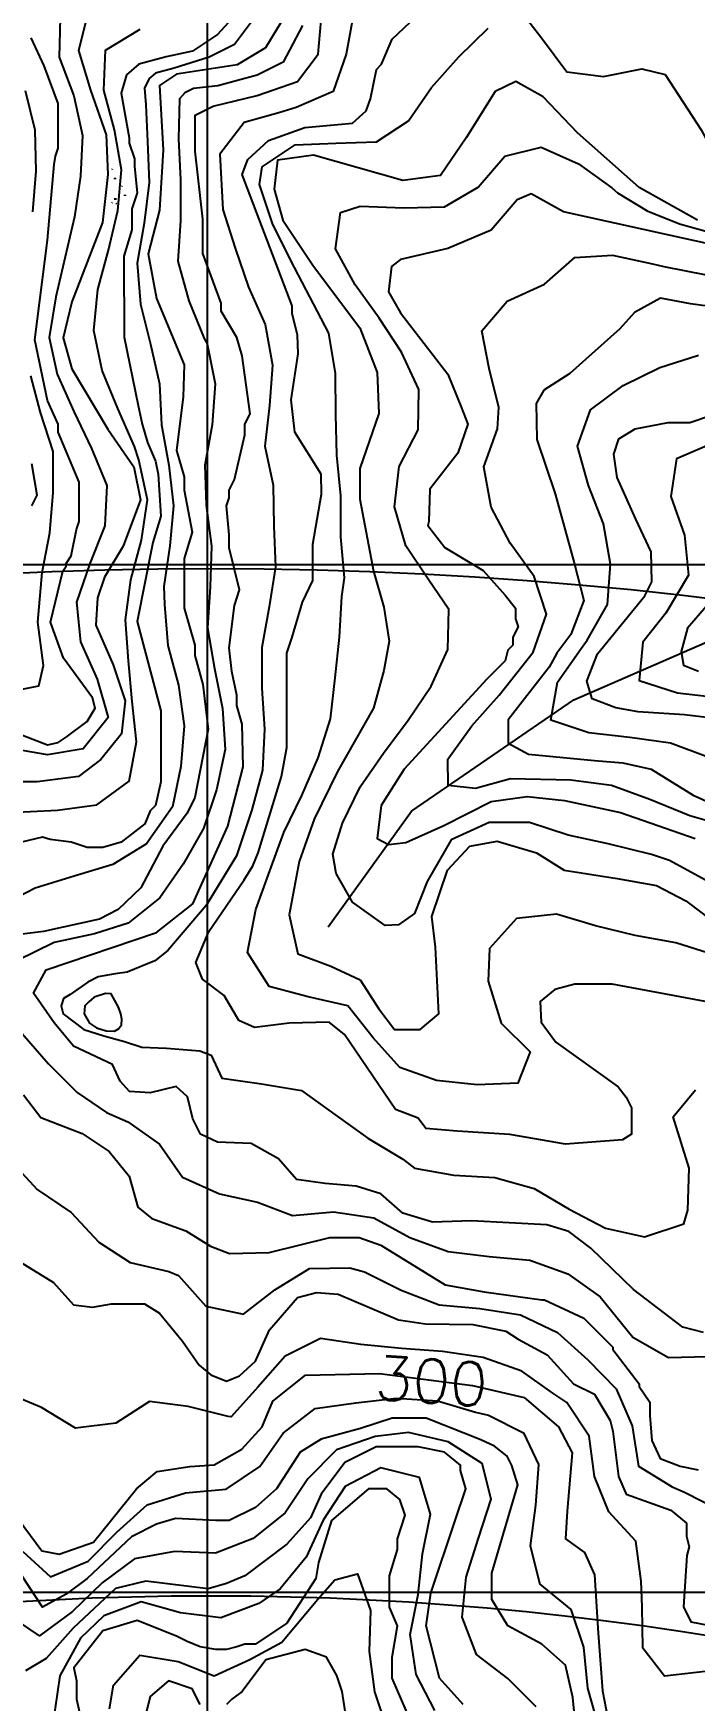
# Model space of a CAD drawing. Header units: millimetres. Extents: x 548366 to 1117317, y 7446967 to 14899125.
# Drawn here: x 554191 to 554834, y 7458309 to 7459932 of the extents above; entities that cross this region are included whole.
import ezdxf
from ezdxf.enums import TextEntityAlignment as Align

# ---------------------------------------------------------------- set-up
doc = ezdxf.new("R2010")
doc.units = ezdxf.units.MM
doc.header["$MEASUREMENT"] = 0
for name, color, linetype in [('CURVA_INTERMEDIÁRIA', 32, 'Continuous'), ('CURVA_MESTRA', 36, 'Continuous'), ('MALHA_TM', 8, 'Continuous'), ('RADIAIS', 222, 'Continuous'), ('RIO_PERMANENTE', 4, 'Continuous'), ('TXT_CURVA_MESTRA', 7, 'Continuous')]:
    doc.layers.add(name, color=color, linetype=linetype)
doc.styles.add('ROMANS', font='romans.shx')

msp = doc.modelspace()

# ---------------------------------------------------------------- hatches: boundary and pattern name
at = {"layer": 'CURVA_MESTRA', "ltscale": 2.5}
h = msp.add_hatch(dxfattribs=at)
h.set_pattern_fill('SWAMP', color=256, scale=0.75, style=0)
h.set_pattern_definition([(0, (0, 0), (9.525, 16.49775), [2.38125, -16.66875]), (90, (1.191, 0), (-9.525, 16.49775), [1.190625, -31.80495]), (90, (1.488, 0), (-9.525, 16.49775), [0.9525, -32.043075]), (90, (0.893, 0), (-9.525, 16.49775), [0.9525, -32.043075]), (60, (1.786, 0), (-9.524970605, 16.49776697), [0.762, -18.288]), (120, (0.595, 0), (-19.049970605, 1.697e-05), [0.762, -18.288])])
h.paths.add_polyline_path([(554280.8, 7459773.4), (554279.7, 7459779.6), (554275, 7459787.5), (554269.7, 7459795.8), (554270.1, 7459802), (554266.4, 7459805.7), (554262.7, 7459807.2), (554263.3, 7459794.7), (554259.4, 7459759.1), (554278.2, 7459761.2), (554278.9, 7459765.7)])

# ---------------------------------------------------------------- linework, layer by layer
at = {"layer": 'CURVA_INTERMEDIÁRIA'}
for points, elevation in [([(554842.9, 7458667.9), (554822.7, 7458673), (554774.8, 7458709.5), (554733.2, 7458749.8), (554711.8, 7458766.2), (554690.3, 7458772.5), (554617.2, 7458776.3), (554579.3, 7458775), (554550.3, 7458783.8), (554528.8, 7458802.7), (554504.9, 7458810.3), (554474.6, 7458812.8), (554446.8, 7458816.6), (554429.2, 7458836.7), (554402.7, 7458851.8), (554369.9, 7458853.1), (554353.5, 7458860.6), (554346, 7458875.8), (554340.9, 7458897.2), (554329.6, 7458907.2), (554304.3, 7458900.9), (554284.2, 7458902.2), (554275.3, 7458912.3), (554267.8, 7458928.6), (554229.9, 7458946.3), (554211, 7458969), (554190.8, 7458997.9), (554203.4, 7459020.6), (554310.6, 7459057.1), (554346, 7459084.8), (554380, 7459160.4), (554395.1, 7459218.3), (554394, 7459259.9), (554388.9, 7459277.9), (554388.9, 7459288.1), (554383.8, 7459311.1), (554381.2, 7459334.1), (554386.4, 7459375.1), (554391.5, 7459390.4), (554381.2, 7459431.4), (554381.2, 7459444.1), (554378.7, 7459472.3), (554381.2, 7459480), (554381.2, 7459487.6), (554386.4, 7459497.9), (554396.6, 7459541.4), (554396.6, 7459551.6), (554401.7, 7459561.8), (554394, 7459618.1), (554388.9, 7459636), (554373.6, 7459661.6), (554373.6, 7459669.3), (554355.7, 7459717.9), (554355.7, 7459751.1), (554348.1, 7459817.3), (554348.1, 7459852.5), (554365.7, 7459861.3), (554408.6, 7459871.4), (554447.7, 7459885.3), (554467.9, 7459911.7), (554472.9, 7459967.1)], 240), ([(554659, 7459961.8), (554686.3, 7459926.4), (554709.9, 7459894.7), (554745.6, 7459889.9), (554782.9, 7459897.6), (554805.7, 7459891.9), (554840.7, 7459838.1), (554857, 7459808.1), (554875.3, 7459785.3), (554881, 7459777.7), (554919.6, 7459767), (554958.3, 7459774.7), (554993.6, 7459793.2), (555017.1, 7459805.6), (555058.4, 7459806.8), (555094.7, 7459826.8), (555133.9, 7459865.3), (555163.6, 7459892.1), (555192.7, 7459919.5), (555220.4, 7459948.4)], 210), ([(554436.9, 7459951.1), (554416.6, 7459918), (554389, 7459901.5), (554330.1, 7459892.3), (554313.5, 7459881.2), (554317.2, 7459818.7), (554313.5, 7459759.9), (554302.5, 7459717.6), (554310.7, 7459673.9), (554337.4, 7459609.5), (554336.5, 7459578.3), (554330.1, 7459526), (554337.7, 7459500.4), (554337.7, 7459487.6), (554345.4, 7459446.7), (554337.7, 7459421.1), (554337.7, 7459372.5), (554348, 7459336.7), (554348, 7459326.5), (554355.7, 7459298.3), (554360.8, 7459254.8), (554348, 7459188.3), (554340.3, 7459173), (554316.7, 7459140.9), (554295.5, 7459100.4), (554273.4, 7459079.3), (554255, 7459070.1), (554200.7, 7459058.1), (554156.5, 7459052.6)], 260), ([(554410.9, 7459953.6), (554386.5, 7459921.1), (554361.9, 7459909), (554327.9, 7459898.1), (554309.6, 7459893.3), (554303.4, 7459888.2), (554299, 7459878.7), (554300.1, 7459862.3), (554301.9, 7459826.8), (554303.5, 7459786.8), (554298.6, 7459747.2), (554291.9, 7459708.3), (554295.2, 7459668.4), (554304.9, 7459629.7), (554313.6, 7459590.8), (554315.6, 7459550.9), (554322.5, 7459511.9), (554327.2, 7459472.3), (554323.7, 7459433.2), (554317.7, 7459393.7), (554318.3, 7459376.2), (554321.8, 7459336.4), (554332, 7459297.7), (554337.7, 7459258.2), (554334.3, 7459218.4), (554326.2, 7459179.4), (554300.8, 7459143.2), (554268.2, 7459123.3), (554230.6, 7459111.8), (554192.5, 7459100.3), (554157.1, 7459082)], 270), ([(554216.8, 7459947), (554216, 7459908.7), (554230.1, 7459871.3), (554238.6, 7459832.7), (554236.6, 7459792.9), (554230.8, 7459753.4), (554221.7, 7459714.5), (554212.8, 7459675.6), (554206.3, 7459636.1), (554213.8, 7459600.3), (554230.2, 7459564), (554247.4, 7459528), (554262.4, 7459491.9), (554260.2, 7459452.8), (554245.6, 7459416), (554232.8, 7459378.4), (554236.6, 7459340), (554252.9, 7459303.5), (554263.7, 7459266.2), (554239.2, 7459235.9), (554204.5, 7459229.9), (554165.2, 7459236.8)], 310), ([(554502.2, 7459950.8), (554495.3, 7459911.8), (554482.5, 7459875.3), (554446.5, 7459859.9), (554429.7, 7459854.8), (554396, 7459845.4), (554372.1, 7459814.3), (554375.2, 7459760.6), (554387.3, 7459722.9), (554400.3, 7459685.1), (554416.5, 7459648.6), (554423.5, 7459609.2), (554420.5, 7459569.9), (554416, 7459530.2), (554424, 7459492.2), (554424.8, 7459452.3), (554426.3, 7459412.7), (554420.1, 7459373.8), (554413.2, 7459334.5), (554413.2, 7459294.7), (554415.8, 7459254.9), (554413.9, 7459215.1), (554403.5, 7459176.5), (554388.6, 7459131.6), (554359.1, 7459083.3), (554321.5, 7459039.6), (554308.9, 7459029.4), (554282.2, 7459018.3), (554270.5, 7459016.9), (554253.9, 7459013.8), (554243.9, 7459008.7), (554226.7, 7458996.7), (554220, 7458992.8), (554218, 7458985.5), (554219.8, 7458977.9), (554240, 7458962.6), (554259.3, 7458956.3), (554279.5, 7458950.9), (554296.2, 7458945.5), (554320.4, 7458944.6), (554352.7, 7458941.7), (554363.9, 7458937.5), (554374.1, 7458915.1), (554412.7, 7458909.9), (554451.8, 7458903.2), (554484, 7458880), (554516.4, 7458856.9), (554550.3, 7458836.4), (554561.8, 7458827.7), (554599.9, 7458821), (554639.9, 7458818.5), (554678, 7458807.9), (554712.2, 7458787.9), (554747.5, 7458769.4), (554785.5, 7458760.8), (554823.7, 7458773.4), (554827.6, 7458786.9), (554829, 7458827.6), (554813.4, 7458877.5), (554835.2, 7458904)], 230), ([(554853.3, 7458988.2), (554753.9, 7459006.7), (554717.7, 7459006.7), (554698.3, 7459001.6), (554684, 7458989.8), (554684.9, 7458969.7), (554699.2, 7458950.3), (554759.9, 7458906.9), (554767.5, 7458896.7), (554772.7, 7458886.4), (554772.7, 7458860.8), (554764, 7458855.3), (554708.5, 7458851.1), (554654.5, 7458860.3), (554603.2, 7458863.7), (554572.8, 7458866.2), (554565.2, 7458876.3), (554543.3, 7458884.7), (554493.6, 7458957.9), (554478.5, 7458969.7), (554439.7, 7458968.8), (554406, 7458964.6), (554390.9, 7458971.3), (554376.6, 7458995.7), (554355.5, 7459011.7), (554348.8, 7459027.7), (554361.4, 7459058), (554395.9, 7459108.4), (554404.3, 7459121.8), (554409.4, 7459134.6), (554432.4, 7459208.8), (554437.5, 7459236.9), (554437.5, 7459329), (554442.6, 7459344.4), (554452.7, 7459378.4), (554462.8, 7459399.5), (554462.8, 7459434.8), (554471.3, 7459483.6), (554470.8, 7459503), (554445.2, 7459543.9), (554441.8, 7459575.5), (554448.6, 7459620), (554447.8, 7459638.6), (554442.6, 7459659), (554442.6, 7459666.7), (554394, 7459794.6), (554399.4, 7459809.3), (554419.6, 7459827.9), (554454.9, 7459840.5), (554501.3, 7459844.7), (554514.7, 7459856.5), (554519, 7459868.2), (554524.8, 7459896.8), (554529.6, 7459902.1), (554540, 7459926.3), (554574.5, 7459959.1)], 220), ([(554161.7, 7459173.4), (554214.2, 7459176.1), (554252.5, 7459181.1), (554284, 7459204.4), (554291.3, 7459242.4), (554286.9, 7459281.8), (554283.5, 7459321.5), (554280.5, 7459361.2), (554285.6, 7459400.1), (554296.1, 7459438.7), (554301.8, 7459478), (554293.4, 7459516.9), (554289.1, 7459530.1), (554272.9, 7459566.8), (554257.9, 7459603.9), (554249.6, 7459642.8), (554253.5, 7459682.6), (554264, 7459721), (554273, 7459759.5), (554276.5, 7459799.1), (554269.7, 7459838.1), (554259.5, 7459876.7), (554261.1, 7459915.7), (554294.7, 7459936.2)], 290), ([(554380.4, 7459942.1), (554370, 7459930.8), (554345.8, 7459914.7), (554320.1, 7459909.1), (554293.5, 7459901.9), (554281.5, 7459891.8), (554276.3, 7459873.9), (554284, 7459830.4), (554284, 7459825.3), (554289.1, 7459810), (554289.1, 7459802.3), (554291.7, 7459776.7), (554286.6, 7459761.4), (554286.6, 7459740.9), (554278.9, 7459715.3), (554279.1, 7459636.4), (554292.8, 7459569.7), (554296.8, 7459551.6), (554301.9, 7459533.7), (554309.6, 7459515.8), (554312.2, 7459503), (554314.7, 7459462.1), (554307, 7459436.5), (554291.7, 7459359.7), (554314.7, 7459272.7), (554314.7, 7459203.7), (554309.6, 7459180.6), (554304.5, 7459175.5), (554299.4, 7459162.7), (554276.3, 7459144.8), (554258.4, 7459139.7), (554243.1, 7459139.7), (554227.7, 7459144.8), (554207.3, 7459147.4), (554199.6, 7459149.9), (554179.1, 7459144.8)], 280), ([(554854, 7459035.1), (554815.9, 7459047), (554776.5, 7459054), (554737.9, 7459063.5), (554699.8, 7459075), (554660.9, 7459070.6), (554634.8, 7459041.4), (554633.4, 7459009.7), (554645.9, 7458968.8), (554674.1, 7458940.9), (554662.4, 7458910.4), (554622.8, 7458908.9), (554583.1, 7458912.9), (554547.4, 7458925.5), (554521.5, 7458954.4), (554496.7, 7458985.7), (554458.3, 7458994.3), (554420.4, 7459004.3), (554399.3, 7459037.5), (554407.2, 7459079.3), (554420.8, 7459116.9), (554434.6, 7459154.4), (554452.1, 7459190.4), (554467.8, 7459227.1), (554480, 7459264.9), (554484.5, 7459304.7), (554488.7, 7459344.3), (554490.9, 7459384.1), (554493.5, 7459402.2), (554490.1, 7459442.1), (554489.9, 7459482.1), (554486, 7459521.4), (554485.2, 7459561.2), (554484.7, 7459601), (554478.2, 7459640.3), (554459.7, 7459675.6), (554441.3, 7459711.1), (554423.6, 7459746.9), (554410.9, 7459784.8), (554413.4, 7459802.1), (554445.6, 7459823.5), (554485.1, 7459825.1), (554524.6, 7459826.3), (554556, 7459846.9), (554578.3, 7459879.4), (554604.8, 7459909.3), (554633.4, 7459937.2)], 210), ([(554125.4, 7459270.2), (554204.7, 7459239.5), (554214.9, 7459242), (554222.6, 7459247.2), (554243.1, 7459262.5), (554250.8, 7459275.3), (554248.2, 7459285.5), (554220.1, 7459323.9), (554207.6, 7459359.1), (554219.4, 7459408.6), (554222.6, 7459413.4), (554222.6, 7459416), (554227.7, 7459423.7), (554232.9, 7459449.3), (554235.4, 7459456.9), (554235.4, 7459495.3), (554214.9, 7459543.9), (554214.9, 7459551.6), (554204.7, 7459574.6), (554192.3, 7459633.9), (554204.7, 7459730.7), (554210.9, 7459804.3), (554212.4, 7459812.5), (554214.9, 7459820.2), (554214.9, 7459863.7), (554201.4, 7459900.3), (554188.5, 7459927.8)], 320), ([(554190.2, 7459758.2), (554193.5, 7459797.9), (554192.6, 7459837.8), (554183, 7459876)], 330), ([(554844.8, 7459108), (554809.8, 7459127.1), (554792.2, 7459133), (554750.3, 7459143.4), (554711.3, 7459151.7), (554673.5, 7459164.1), (554634.2, 7459164), (554597.5, 7459147.2), (554574.1, 7459106.6), (554561.6, 7459075.5), (554546, 7459064.6), (554533, 7459063.7), (554501.4, 7459086.4), (554485.3, 7459114.4), (554482.1, 7459133.2), (554491.6, 7459163.3), (554508.8, 7459198.7), (554531.6, 7459231.6), (554555.4, 7459263.7), (554577.8, 7459296.7), (554594, 7459332.5), (554595.2, 7459371.2), (554574.9, 7459400.7), (554553.3, 7459433.4), (554542.1, 7459471.3), (554546.9, 7459510.6), (554565.1, 7459546.2), (554566, 7459585.5), (554549.1, 7459621.6), (554527.2, 7459655), (554503.8, 7459687.4), (554484.9, 7459722.2), (554489.7, 7459757.8), (554508.9, 7459763.7), (554551.3, 7459762.2), (554590.8, 7459763.2), (554623.6, 7459782.3), (554649.6, 7459812.5), (554684.8, 7459821.2), (554721.3, 7459804.9), (554753.6, 7459781.6), (554759.2, 7459776.7), (554788.2, 7459759.3), (554819.4, 7459746.8), (554869.9, 7459732.7)], 190), ([(554937.2, 7459707.4), (554706.6, 7459758.2), (554675.3, 7459775.8), (554661.6, 7459769.9), (554636.2, 7459740.6), (554594.1, 7459722.6), (554548.2, 7459711.8), (554539.4, 7459705), (554536.5, 7459680.6), (554548.2, 7459660.1), (554594.1, 7459600.5), (554606.9, 7459569.3), (554613.7, 7459551.7), (554603.9, 7459523.4), (554576.5, 7459488.3), (554575.6, 7459457), (554574.6, 7459453.1), (554591.2, 7459431.7), (554628.4, 7459409.2), (554649.9, 7459385.3), (554660.1, 7459372.5), (554660.1, 7459362.3), (554662.7, 7459354.6), (554657.5, 7459344.4), (554657.5, 7459336.7), (554652.4, 7459331.6), (554649.9, 7459321.3), (554632, 7459303.4), (554551.7, 7459215.8), (554529.2, 7459180.6), (554525.3, 7459148.4), (554536.5, 7459142.6), (554553.2, 7459144.5), (554590.3, 7459161.1), (554636.2, 7459184.6), (554671.4, 7459189.4), (554707.6, 7459185.5), (554762.3, 7459173.8), (554834.7, 7459148.4)], 180), ([(554861.5, 7459161.3), (554829.5, 7459170.6), (554790.8, 7459186.5), (554753.3, 7459200), (554713.8, 7459205.4), (554655.2, 7459206.4), (554620.9, 7459197.1), (554594.4, 7459200.2), (554594.1, 7459225.7), (554617.4, 7459258), (554644, 7459287.9), (554677.1, 7459329.8), (554690.1, 7459366.8), (554678.1, 7459403.4), (554654.9, 7459435.8), (554636.2, 7459470.9), (554629.1, 7459510.2), (554642.6, 7459547.3), (554643.7, 7459568), (554634.2, 7459606), (554627.2, 7459642.6), (554651.7, 7459671.5), (554688.1, 7459687.9), (554717.8, 7459713.9), (554754.3, 7459716.1), (554793.4, 7459707.6), (554804.4, 7459705.2), (554845.5, 7459697)], 170), ([(554879.9, 7459662), (554830.2, 7459668.8), (554801.1, 7459674.2), (554775.9, 7459660.4), (554761.4, 7459644.4), (554712.8, 7459600.9), (554687.6, 7459584.8), (554680, 7459571.9), (554680.7, 7459536.7), (554698.7, 7459484), (554717.1, 7459416.8), (554726.6, 7459380.2), (554713.8, 7459346.9), (554700.2, 7459328.9), (554692.6, 7459315.2), (554652.8, 7459264), (554652.8, 7459241.1), (554672.7, 7459230.4), (554736.9, 7459224.3), (554764.4, 7459222), (554791.9, 7459215.9), (554832.8, 7459190.7), (554873.3, 7459172.4)], 160), ([(554160.8, 7459289.9), (554196, 7459296.9), (554200.8, 7459316.8), (554195.3, 7459359), (554199.3, 7459407.2), (554206.9, 7459446), (554210.1, 7459485.3), (554210.2, 7459525.1), (554197.6, 7459562.9), (554188.4, 7459598.6)], 330), ([(554889.4, 7459261.2), (554824.5, 7459268.7), (554779.4, 7459271.6), (554757.6, 7459275.6), (554734.7, 7459284.5), (554729.5, 7459301.7), (554739.8, 7459328.1), (554785.8, 7459384.5), (554792.5, 7459398.2), (554792, 7459427.6), (554777, 7459459.1), (554758.9, 7459499.9), (554755.8, 7459522.6), (554760.4, 7459537.3), (554776.5, 7459547.1), (554808.5, 7459553.3), (554829.7, 7459553.3), (554869, 7459566.7)], 140), ([(554853, 7459533.4), (554816.5, 7459517.9), (554811.2, 7459481.2), (554824.3, 7459443.8), (554828.2, 7459404.9), (554806.2, 7459367.9), (554783.9, 7459339.7), (554780.3, 7459302.1), (554817.6, 7459290.4), (554857.3, 7459285.7)], 130), ([(554189.4, 7459472.3), (554194.5, 7459482.5), (554189.4, 7459513.2)], 340), ([(554864.2, 7459396.1), (554827.2, 7459353.1), (554821.2, 7459330.4), (554823.6, 7459317.2), (554837.9, 7459311.3)], 120), ([(554273.8, 7458984.2), (554266.5, 7458997.2), (554261.1, 7458997.7), (554249.9, 7458994), (554244.7, 7458989.4), (554240.8, 7458985.5), (554240.3, 7458977.7), (554245.5, 7458968.9), (554252.3, 7458964.2), (554261.6, 7458961.3), (554269.9, 7458961.1), (554273.8, 7458963.3), (554276.7, 7458967.2), (554277, 7458972.8), (554275.8, 7458977.9), (554273.8, 7458984.2)], 220), ([(554181.3, 7458899), (554197.9, 7458877), (554238.4, 7458861.3), (554264.7, 7458843.9), (554284, 7458820), (554292.3, 7458789.6), (554306.1, 7458778.6), (554339.2, 7458766.6), (554363.2, 7458751.9), (554381.6, 7458744.6), (554420.3, 7458745.5), (554479.2, 7458760.2), (554507.8, 7458760.2), (554528.9, 7458752.9), (554591.5, 7458714.2), (554629.4, 7458707.3), (554685.7, 7458699.7), (554688.2, 7458699.7), (554726.6, 7458681.8), (554754.8, 7458653.6), (554754.8, 7458651.1), (554780.3, 7458617.8), (554780.3, 7458615.2), (554790.6, 7458599.9), (554790.6, 7458587.1), (554792.6, 7458562.6), (554800.9, 7458545.1), (554820.2, 7458537.8), (554837.7, 7458534.1)], 260), ([(554168.2, 7458835.6), (554194.6, 7458806.9), (554227.6, 7458784.4), (554254.4, 7458755.5), (554284.9, 7458736), (554322.7, 7458727.2), (554332, 7458723.2), (554358.5, 7458693.4), (554395.4, 7458685.6), (554425.9, 7458709.3), (554459.6, 7458730.1), (554498.7, 7458730.8), (554512.9, 7458726.8), (554548.6, 7458709), (554585.6, 7458694.6), (554625.4, 7458691), (554664.9, 7458684.8), (554700.9, 7458667.8), (554730.3, 7458641.2), (554757.8, 7458612.9), (554773.6, 7458577), (554779.6, 7458537.6), (554812.3, 7458517.6), (554824.5, 7458512.3), (554858.2, 7458495.1)], 270), ([(554133.3, 7458763.8), (554210.5, 7458716.4), (554229.8, 7458694.7), (554248.3, 7458692.3), (554266.8, 7458695.5), (554299, 7458695.5), (554313.5, 7458686.7), (554336, 7458659.3), (554352.1, 7458636), (554363.4, 7458626.4), (554378.7, 7458620.4), (554391.5, 7458625.5), (554406.8, 7458640), (554420.5, 7458670.5), (554447.8, 7458701.9), (554466.3, 7458706.7), (554487.3, 7458705.1), (554502.5, 7458698.7), (554546, 7458680.2), (554572.5, 7458676.2), (554618.4, 7458675.4), (554650.6, 7458668.9), (554662.7, 7458661.3), (554690.8, 7458645.9), (554716.4, 7458617.8), (554736.8, 7458607.6), (554752.2, 7458582), (554754.7, 7458571.8), (554760.3, 7458527.6), (554767.5, 7458510.4), (554811, 7458495), (554826.4, 7458482.2), (554826.4, 7458469.4), (554828.9, 7458459.2), (554826.6, 7458450.6), (554823.3, 7458400.8), (554830.6, 7458386.3), (554847.5, 7458383.1)], 280), ([(554844.4, 7458338), (554804.9, 7458333.2), (554784, 7458360.7), (554783.3, 7458400.7), (554782.3, 7458425.7), (554777.1, 7458464.6), (554750.7, 7458493.3), (554736.7, 7458527.5), (554731.8, 7458566.8), (554709.9, 7458599.7), (554696.3, 7458608.6), (554666, 7458630), (554628.5, 7458643.4), (554589, 7458649.2), (554549.1, 7458652.1), (554509.4, 7458656.1), (554470.1, 7458661.8), (554435.7, 7458644.6), (554409.1, 7458614.7), (554383.4, 7458585.6), (554380.5, 7458586.1), (554341.4, 7458595.7), (554303.9, 7458600.5), (554271.2, 7458579.5), (554231.8, 7458574.7), (554198.8, 7458594.9), (554162.2, 7458610.1)], 290), ([(554180.7, 7458454.5), (554207.4, 7458430.1), (554244.1, 7458445.3), (554272.1, 7458473.6), (554301.6, 7458500), (554338.9, 7458511.7), (554378.4, 7458515.2), (554411.2, 7458537.4), (554434, 7458569.8), (554465, 7458593.8), (554504.5, 7458599.3), (554544.3, 7458603.7), (554584.2, 7458601.3), (554621, 7458590.2), (554633.6, 7458587.2), (554667.8, 7458570.1), (554682.3, 7458539.4), (554679.3, 7458499.7), (554674.1, 7458460.2), (554683.5, 7458423), (554713.8, 7458398.2), (554726.3, 7458361.4), (554730.1, 7458321.6), (554740.9, 7458283.8)], 310), ([(554719.8, 7458272.7), (554715.9, 7458312.6), (554708.7, 7458344.1), (554685.7, 7458364.5), (554652.4, 7458382.4), (554637.1, 7458408), (554637.1, 7458433.6), (554662.1, 7458519.6), (554656.4, 7458538.3), (554651.9, 7458547.4), (554639.4, 7458557.1), (554626.3, 7458563.3), (554573.1, 7458584.5), (554539.9, 7458584.5), (554509.2, 7458574.3), (554470.8, 7458564.1), (554450.3, 7458551.3), (554427.3, 7458515.5), (554406.8, 7458497.6), (554381.2, 7458484.8), (554368.4, 7458484.8), (554329.1, 7458486.7), (554310.5, 7458481.1), (554286.3, 7458468.8), (554243, 7458428.3), (554222.6, 7458413.1), (554199.6, 7458400.3), (554166.3, 7458451.5)], 320), ([(554680.2, 7458303.4), (554652.4, 7458331.2), (554622, 7458354.3), (554608.2, 7458390.8), (554611.9, 7458429.5), (554624.1, 7458467.5), (554636.2, 7458505.5), (554627.6, 7458540.3), (554594.3, 7458561.5), (554556, 7458570.5), (554523.5, 7458566.7), (554485.9, 7458553.5), (554457.9, 7458525.4), (554435.7, 7458492.3), (554404.7, 7458467.3), (554367.9, 7458453), (554328.1, 7458454.6), (554289.2, 7458447.5), (554257.6, 7458424.1), (554228.8, 7458396.3), (554196.8, 7458372.6), (554167.6, 7458392.3)], 330), ([(554608.9, 7458305.7), (554585.9, 7458331.3), (554573.1, 7458382.4), (554577.7, 7458414), (554601.3, 7458484.8), (554611.5, 7458515.5), (554606.4, 7458533.4), (554606.4, 7458538.5), (554591, 7458551.3), (554565.4, 7458556.4), (554524.5, 7458556.4), (554493.8, 7458541.1), (554470.8, 7458510.4), (554460.5, 7458487.3), (554437.5, 7458461.7), (554396.6, 7458431), (554378.7, 7458423.4), (554360.8, 7458418.3), (554300.3, 7458425.6), (554270.7, 7458418.6), (554229.6, 7458379.9), (554216.6, 7458365.4), (554203.3, 7458350.5), (554183.1, 7458338.4)], 340), ([(554557.8, 7458290.3), (554539.9, 7458331.3), (554539.9, 7458351.7), (554545, 7458382.4), (554537.3, 7458400.3), (554537.3, 7458431), (554545, 7458456.6), (554545, 7458466.9), (554552.6, 7458489.9), (554547.5, 7458505.2), (554534.7, 7458515.5), (554516.8, 7458515.5), (554481, 7458484.8), (554468.2, 7458443.8), (554465.7, 7458428.5), (554437.5, 7458385), (554406.8, 7458364.5), (554396.6, 7458364.5), (554388.9, 7458362), (554378.7, 7458359.4), (554368.4, 7458359.4), (554353.1, 7458362), (554340.3, 7458367.1), (554330.1, 7458372.2), (554291.7, 7458387.6), (554258.4, 7458377.3), (554230.3, 7458341.5), (554232.9, 7458328.7), (554232.9, 7458310.8), (554238, 7458287.8)], 360), ([(554265, 7458301.5), (554268.8, 7458324.4), (554294.4, 7458353.8), (554331.7, 7458347.5), (554366.8, 7458333.7), (554401.3, 7458349.5), (554432.6, 7458366.4), (554467.5, 7458408.2), (554484, 7458427.1), (554506.1, 7458432.9), (554519, 7458397.2), (554517.6, 7458357.4), (554522.7, 7458318.2), (554535, 7458281.3)], 370), ([(554501.9, 7458249), (554491.2, 7458318.5), (554486.1, 7458333.8), (554475.9, 7458351.7), (554455.4, 7458359.4), (554417.1, 7458349.2), (554394, 7458318.5), (554383.8, 7458310.8), (554378.7, 7458305.7)], 380), ([(554353.1, 7458305.7), (554345.4, 7458321), (554322.4, 7458328.7), (554304.5, 7458313.4), (554284, 7458231.5)], 380)]:
    msp.add_lwpolyline(points, dxfattribs=dict(at, elevation=elevation))
at = {"layer": 'CURVA_MESTRA'}
for points, elevation in [([(554241.5, 7459942.1), (554234.8, 7459915.3), (554246.5, 7459876.8), (554261.6, 7459833.2), (554263.3, 7459794.7), (554258.2, 7459747.8), (554228.1, 7459670.8), (554219.7, 7459635.6), (554228.1, 7459605.5), (554263.3, 7459546.9), (554288.4, 7459510.1), (554295.1, 7459478.2), (554278.3, 7459433), (554259.9, 7459402.9), (554253.2, 7459382.8), (554251.5, 7459356), (554268.3, 7459317.5), (554280, 7459282.3), (554276.7, 7459250.5), (554256.6, 7459225.4), (554234.8, 7459208.7), (554194.6, 7459203.6), (554140.9, 7459203.6)], 300), ([(554452.6, 7459939.6), (554433.8, 7459904.1), (554408.7, 7459891.3), (554370.3, 7459880.9), (554346.5, 7459878.4), (554338.1, 7459874), (554333, 7459868.2), (554332, 7459829.5), (554334.1, 7459789.6), (554333.9, 7459749.6), (554331.3, 7459710.3), (554342.1, 7459671.8), (554357, 7459634.9), (554360, 7459629.9), (554367.8, 7459590.8), (554364.8, 7459551.2), (554357.6, 7459511.9), (554358.9, 7459472.8), (554364, 7459433.1), (554362.9, 7459393.3), (554360.3, 7459353.4), (554366.9, 7459314), (554375, 7459274.9), (554377.4, 7459235), (554369, 7459195.9), (554356.4, 7459158.2), (554336.7, 7459123.4), (554314, 7459090.7), (554283, 7459066.1), (554250.2, 7459055.8), (554211.1, 7459047.2), (554175.3, 7459029.9)], 250), ([(554837.1, 7459750.3), (554780.4, 7459782), (554720.4, 7459835.3), (554687, 7459870.3), (554660.3, 7459885.3), (554640.3, 7459875.3), (554612, 7459830.3), (554586.9, 7459793.6), (554550.2, 7459788.7), (554463.5, 7459813.6), (554428.5, 7459808.6), (554425.2, 7459780.3), (554433.5, 7459750.3), (554463.5, 7459705.3), (554508.6, 7459645.3), (554525.2, 7459602), (554526.9, 7459562), (554508.6, 7459508.7), (554508.6, 7459478.7), (554521.9, 7459408.7), (554531.9, 7459373.7), (554536.9, 7459340.4), (554531.9, 7459312.1), (554521.9, 7459275.4), (554486.9, 7459213.7), (554464.1, 7459167.2), (554449.3, 7459126.1), (554439.7, 7459074.2), (554448.1, 7459036.4), (554480.3, 7459024.4), (554508.7, 7459011.1), (554527, 7458982.7), (554542.1, 7458962.7), (554567.1, 7458962.7), (554585.4, 7458977.7), (554582.1, 7459042.7), (554578.7, 7459072.7), (554593.7, 7459117.7), (554615.4, 7459141), (554642.1, 7459146), (554680.5, 7459134.4), (554707.2, 7459117.7), (554758.8, 7459109.4), (554797.2, 7459102.7), (554825.6, 7459087.7), (554872.2, 7459052.7)], 200), ([(554848.1, 7459227.4), (554810.7, 7459241.4), (554771.2, 7459246.9), (554731.4, 7459251.4), (554694.4, 7459263.8), (554700.9, 7459300.7), (554723.9, 7459333.4), (554729.6, 7459341.4), (554749.6, 7459376.1), (554752.4, 7459415.3), (554745.6, 7459454.7), (554730.9, 7459491.9), (554720.2, 7459530.3), (554733, 7459565.5), (554764.8, 7459589.4), (554800.5, 7459607), (554838.2, 7459618.7)], 150), ([(554179.6, 7458959.2), (554205.4, 7458929.1), (554233.5, 7458901.4), (554262, 7458882), (554282.8, 7458872.9), (554313.4, 7458851), (554335.8, 7458818.9), (554372, 7458802.6), (554408.9, 7458794.5), (554443.1, 7458781.7), (554482.9, 7458785.2), (554522.1, 7458779.4), (554557, 7458760.3), (554594.5, 7458746.7), (554634.2, 7458741.7), (554674, 7458738), (554710.9, 7458724.7), (554742.4, 7458702.3), (554774, 7458663.3), (554808.8, 7458643.3), (554846.8, 7458644.3)], 250), ([(554170.6, 7458493.9), (554199.1, 7458455.4), (554215.9, 7458452), (554249.4, 7458463.7), (554291.3, 7458515.6), (554311.4, 7458532.4), (554343.2, 7458537.4), (554366.7, 7458539.1), (554393.5, 7458554.1), (554413.6, 7458575.9), (554423.7, 7458601), (554455.5, 7458626.1), (554527.6, 7458627.8), (554618, 7458616.1), (554668.3, 7458604.4), (554701.8, 7458575.9), (554715.2, 7458550.8), (554710.2, 7458493.9), (554708.5, 7458467.1), (554727, 7458453.7), (554737, 7458431.9), (554740.4, 7458375), (554744.5, 7458318.9), (554751.2, 7458285.4)], 300), ([(554581.5, 7458299.9), (554563.4, 7458334.8), (554557.5, 7458373.7), (554565.1, 7458412.8), (554569.4, 7458452.3), (554577.1, 7458491.1), (554566.7, 7458526.8), (554528.8, 7458535.9), (554494.3, 7458517.8), (554472.7, 7458485), (554456.2, 7458449.1), (554430.9, 7458418.4), (554410.3, 7458403.9), (554373.3, 7458390.1), (554334.1, 7458395.1), (554295.6, 7458405.8), (554259.4, 7458392.1), (554236.6, 7458370.3), (554216.4, 7458333.6), (554209.8, 7458286.8)], 350)]:
    msp.add_lwpolyline(points, dxfattribs=dict(at, elevation=elevation))
at = {"layer": 'MALHA_TM'}
for points in [[(554360, 7460415), (554360, 7450410)], [(549360, 7459415), (559365, 7459415)], [(549360, 7458415), (559365, 7458415)]]:
    msp.add_lwpolyline(points, dxfattribs=at)
at = {"layer": 'RADIAIS', "linetype": 'Continuous', "ltscale": 2.5}
for radius in [4998.2, 3998.6, 2998.9]:
    msp.add_circle((554363.7, 7455412.7), radius, dxfattribs=at)
at = {"layer": 'RIO_PERMANENTE', "ltscale": 0.5}
msp.add_lwpolyline([(554477.7, 7459062.6), (554558.7, 7459175), (554716.6, 7459283.5), (554866.7, 7459348.6)], dxfattribs=at)

# ---------------------------------------------------------------- texts
at = {"layer": 'TXT_CURVA_MESTRA', "ltscale": 4, "style": 'ROMANS'}
msp.add_text('300', height=42.5, rotation=356.1311, dxfattribs=at).set_placement((554578.2, 7458620.4), align=Align.MIDDLE)

doc.saveas('drawing.dxf')
